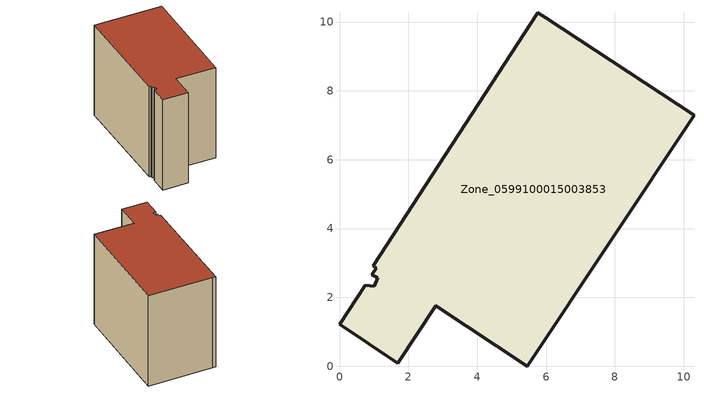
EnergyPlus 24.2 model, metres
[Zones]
Zone_0599100015003853
 floor ground (C_G): 0.94,2.65 1.07,2.85 0.97,2.91 5.76,10.27 5.99,10.12 10.3,7.3 5.46,0 2.8,1.76 1.7,0.09 0,1.22 0.74,2.35 1.01,2.32 1.11,2.57 z0.92
 wall outside (C_F): 5.46,0 10.3,7.3 5.99,10.12 5.76,10.27 0.97,2.91 1.07,2.85 0.94,2.65 1.11,2.57 1.01,2.32 0.74,2.35 0,1.22 1.7,0.09 2.8,1.76 5.46,0 z0.92:8.76
 roof outside (C_R): 1.07,2.85 0.94,2.65 1.11,2.57 1.01,2.32 0.74,2.35 0,1.22 1.7,0.09 2.8,1.76 5.46,0 10.3,7.3 5.99,10.12 5.76,10.27 0.97,2.91 z8.76
[BUILDING]
Pand.0599100015003853: North Axis=0; Terrain=City; Loads Convergence Tolerance Value=0.04; Temperature Convergence Tolerance Value=0.4; Solar Distribution=FullExterior; Maximum Number of Warmup Days=25; Minimum Number of Warmup Days=1
[Site:Location]
Rotterdam.The.Hague.AP_ZH_NLD Design_Conditions: Latitude=51.96; Longitude=4.45; Time Zone=1; Elevation=-4.5
[SITE:GROUNDTEMPERATURE:BUILDINGSURFACE]
18, 18, 18, 18, 18, 18, 18, 18, 18, 18, 18, 18
[MATERIAL] Thermal Absorptance=0.9; Solar Absorptance=0.7; Visible Absorptance=0.7
Name | Roughness | Thickness | Conductivity | Density | Specific Heat
G.TI.1965-1974 | MediumSmooth | 0.15 | 0.882353 | 540 | 1210
F.TI.1965-1974 | Rough | 0.3 | 0.697674 | 1920 | 840
R.TI.1965-1974 | MediumRough | 0.2 | 0.232558 | 1500 | 1000
[CONSTRUCTION]
C_G: G.TI.1965-1974
C_F: F.TI.1965-1974
C_R: R.TI.1965-1974
[ZONE]
Zone_0599100015003853: Type=1; Multiplier=1; Ceiling Height=Autocalculate; Volume=Autocalculate; Floor Area=autocalculate; Part of Total Floor Area=Yes
[ZONEINFILTRATION:DESIGNFLOWRATE]
Infil_Zone_0599100015003853: Zone or ZoneList or Space or SpaceList=Zone_0599100015003853; Schedule=AlwaysOn; Design Flow Rate Calculation Method=Flow/Area; Flow Rate per Floor Area=0.003; Constant Term Coefficient=1; Temperature Term Coefficient=0; Velocity Term Coefficient=0; Velocity Squared Term Coefficient=0
[HVACTEMPLATE:ZONE:IDEALLOADSAIRSYSTEM]
Zone_0599100015003853: Maximum Heating Supply Air Temperature=50; Minimum Cooling Supply Air Temperature=13; Maximum Heating Supply Air Humidity Ratio=0.0156; Minimum Cooling Supply Air Humidity Ratio=0.0077; Heating Limit=NoLimit; Cooling Limit=NoLimit; Dehumidification Control Type=ConstantSensibleHeatRatio; Cooling Sensible Heat Ratio=0.7; Dehumidification Setpoint=60; Humidification Control Type=None; Humidification Setpoint=30; Outdoor Air Method=None; Outdoor Air Flow Rate per Person=0.00944; Outdoor Air Flow Rate per Zone Floor Area=0; Outdoor Air Flow Rate per Zone=0; Demand Controlled Ventilation Type=None; Outdoor Air Economizer Type=NoEconomizer; Heat Recovery Type=None; Sensible Heat Recovery Effectiveness=0.7; Latent Heat Recovery Effectiveness=0.65
[ZONECONTROL:THERMOSTAT]
ThermostatControl_Zone_0599100015003853: Zone or ZoneList=Zone_0599100015003853; Control Type Schedule=DualSetpointControlType; Control 1=Thermostat_Zone_0599100015003853; Temperature Difference Between Cutout And Setpoint=0
[THERMOSTATSETPOINT:DUALSETPOINT]
Thermostat_Zone_0599100015003853: Heating Setpoint Temperature Schedule=HeatingSetpoint_Zone_0599100015003853; Cooling Setpoint Temperature Schedule=CoolingSetpoint_Zone_0599100015003853
[SCHEDULE:COMPACT]
HeatingSetpoint_Zone_0599100015003853: Through: 12/31, For: AllDays, Until: 24:00, 21
CoolingSetpoint_Zone_0599100015003853: Through: 12/31, For: AllDays, Until: 24:00, 24
DualSetpointControlType: Through: 12/31, For: AllDays, Until: 24:00, 4
AlwaysOn: Through: 12/31, For: AllDays, Until: 24:00, 1
